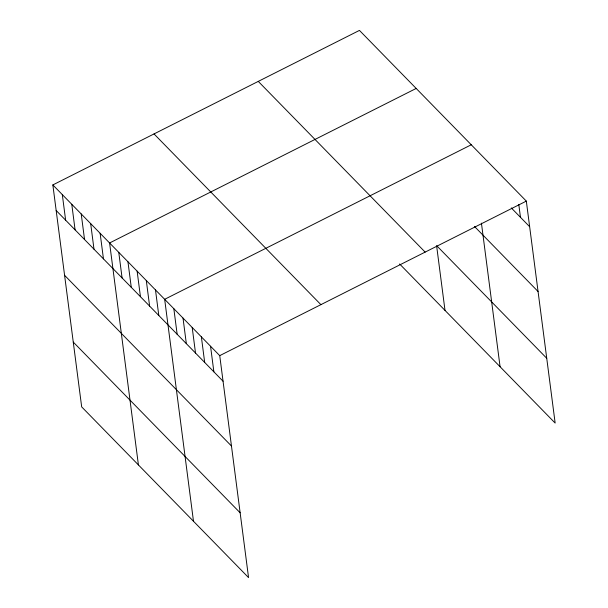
<?xml version="1.0" encoding="UTF-8"?>
<svg xmlns="http://www.w3.org/2000/svg" width="608" height="608" viewBox="0 0 608 608"><rect width="100%" height="100%" fill="white"/><g stroke="black" fill="none" stroke-linecap="round" stroke-linejoin="round"><path stroke-width="0.91" d="M52.85 184.931L219.731 355.642L248.558 577.6L81.677 406.889L52.85 184.931L359.442 30.4L526.323 201.111L555.15 423.069L399.616 263.971M416.184 88.441L109.592 242.972L138.419 464.93M471.253 144.78L164.662 299.303L193.488 521.261M219.731 355.642L526.323 201.111M511.282 207.913L529.644 226.693M474.468 226.442L538.057 291.498M546.729 358.264L436.59 245.594L445.01 310.399M258.271 81.396L425.144 252.107M154.029 133.935L320.902 304.646M56.172 210.505L223.052 381.216M64.592 275.31L231.466 446.021M73.264 342.084L240.137 512.795M518.806 204.508L520.463 217.299M481.43 223.128L500.08 366.738M210.55 346.248L213.872 371.83M201.37 336.862L204.691 362.436M192.196 327.476L195.518 353.05M183.016 318.083L186.337 343.664M173.835 308.697L177.156 334.271M155.481 289.917L158.802 315.491M146.3 280.524L149.621 306.105M137.127 271.138L140.448 296.712M127.946 261.752L131.267 287.326M118.765 252.358L122.086 277.94M100.13 233.297L103.459 258.871M90.676 223.622L93.997 249.204M81.221 213.948L84.542 239.529M71.767 204.273L75.088 229.854M62.305 194.606L65.634 220.18"/></g></svg>
